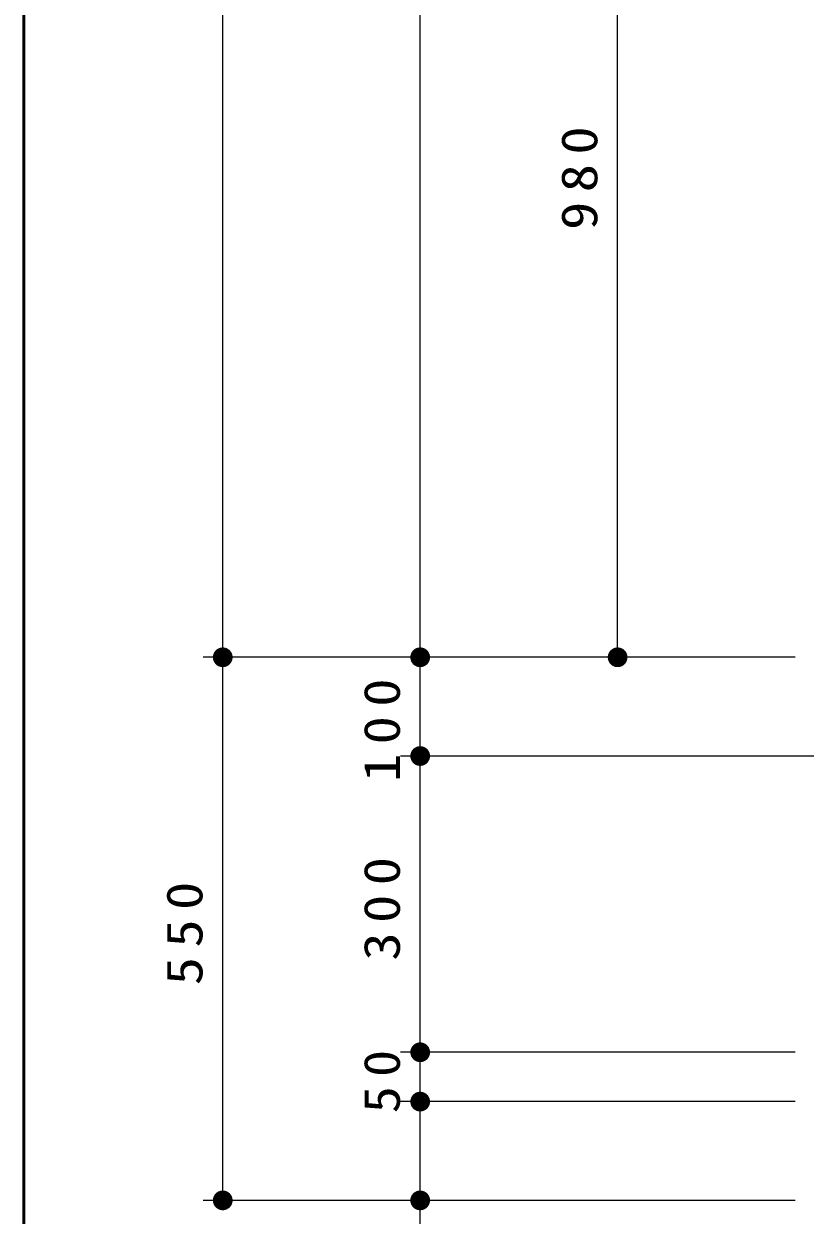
# Model space of a CAD drawing. Units: millimetres on the paper, scale 1:20. Extents: x 86 to 451, y 394 to 677.
# Drawn here: x 86 to 125.6, y 460.5 to 520.9 of the extents above; entities that cross this region are included whole.
import ezdxf

# ---------------------------------------------------------------- set-up
doc = ezdxf.new("R2010")
doc.units = ezdxf.units.MM
doc.layers.add('1_20', color=7, linetype='Continuous', lineweight=25)
doc.layers.add('NAKAMURA図枠', color=7, linetype='Continuous', lineweight=13)
doc.styles.add('ＭＳ ゴシック', font='')
doc.styles.get('ＭＳ ゴシック').set_extended_font_data('MS Gothic')

# ---------------------------------------------------------------- blocks, each defined once
blk = doc.blocks.new('filled_dot')
at = {"color": 0, "linetype": 'Continuous', "lineweight": -2, "const_width": 1.25}
blk.add_lwpolyline([(-0.625, 0, 1), (0.625, 0, 1)], format="xyb", close=True, dxfattribs=at)

msp = doc.modelspace()

# ---------------------------------------------------------------- linework, layer by layer
at = {"layer": '1_20', "lineweight": 13}
for p, q in [((96.102, 488.796), (96.102, 588.796)), ((106.102, 488.796), (106.102, 578.796)), ((116.102, 488.796), (116.102, 537.796)), ((125.102, 488.796), (95.102, 488.796)), ((125.102, 488.796), (95.102, 488.796)), ((96.102, 461.296), (96.102, 488.796)), ((125.102, 488.796), (105.102, 488.796)), ((106.102, 483.796), (106.102, 488.796)), ((125.102, 488.796), (115.102, 488.796)), ((127.602, 483.796), (105.102, 483.796)), ((106.102, 468.796), (106.102, 483.796)), ((125.102, 468.796), (105.102, 468.796)), ((106.102, 466.296), (106.102, 468.796)), ((125.102, 466.296), (105.102, 466.296)), ((106.102, 454.972), (106.102, 466.296)), ((125.102, 461.296), (95.102, 461.296))]:
    msp.add_line(p, q, dxfattribs=at)
at = {"layer": 'NAKAMURA図枠', "lineweight": 50}
msp.add_line((86.026, 677), (86.026, 420), dxfattribs=at)

# ---------------------------------------------------------------- block references
at = {"layer": '1_20', "lineweight": 13, "xscale": 0.4, "yscale": 0.4}
for p, rotation in [((96.102, 488.796), 270), ((96.102, 488.796), 90), ((106.102, 488.796), 270), ((106.102, 488.796), 90), ((116.102, 488.796), 90), ((106.102, 483.796), 90), ((106.102, 483.796), 270), ((106.102, 468.796), 270), ((106.102, 468.796), 90), ((106.102, 466.296), 90), ((106.102, 466.296), 270), ((96.102, 461.296), 90), ((106.102, 461.296), 90)]:
    msp.add_blockref('filled_dot', p, dxfattribs=dict(at, rotation=rotation))

# ---------------------------------------------------------------- texts
at = {"layer": '1_20', "char_height": 1.833, "attachment_point": 8, "rotation": 90, "style": 'ＭＳ ゴシック'}
for s, insert in [('\\T1.33;\\W1.15;980', (115.102, 513.296)), ('\\T1.33;\\W1.15;100', (105.102, 485.338)), ('\\T1.33;\\W1.15;300', (105.102, 476.296)), ('\\T1.33;\\W1.15;550', (95.102, 475.046)), ('\\T1.34;\\W1.1;50', (105.102, 467.546))]:
    msp.add_mtext(s, dxfattribs=dict(at, insert=insert))

doc.saveas('drawing.dxf')
